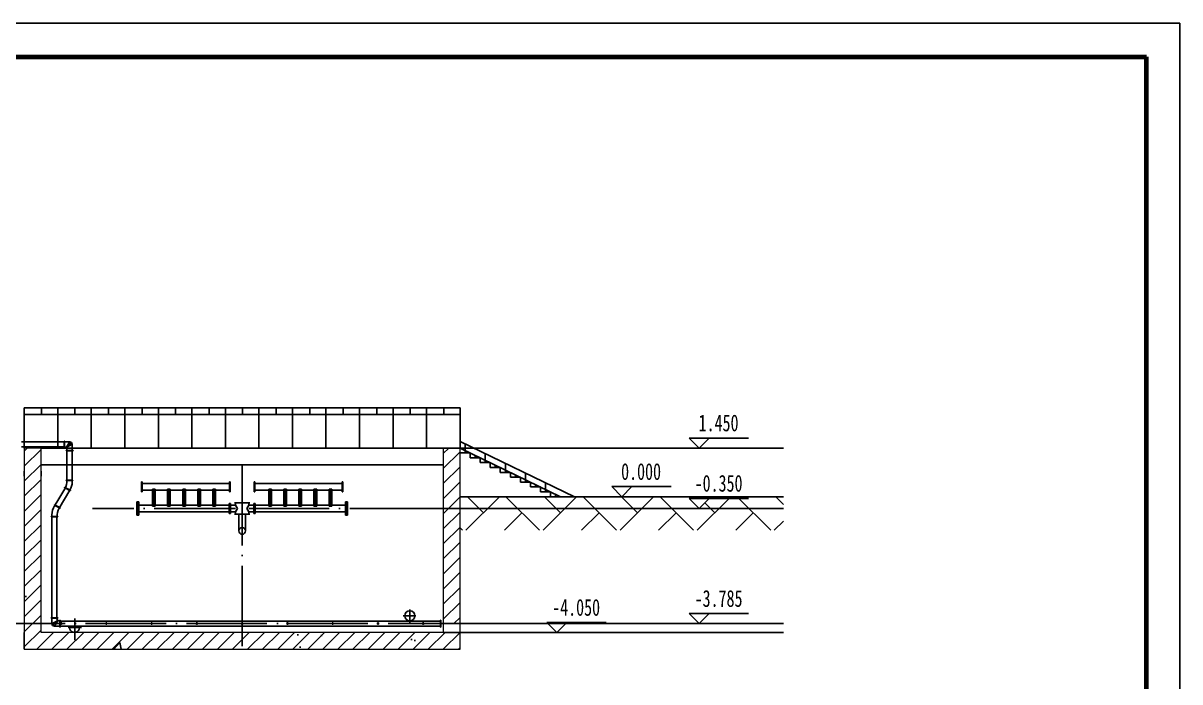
# Model space of a CAD drawing. Header units: millimetres. Extents: x -708 to 2021, y 59 to 1476.
# Drawn here: x 971.9 to 1317, y 656.5 to 852.9 of the extents above; entities that cross this region are included whole.
import ezdxf

# ---------------------------------------------------------------- set-up
doc = ezdxf.new("R2010")
doc.units = ezdxf.units.MM
doc.linetypes.add('ACAD_ISO04W100', pattern=[30, 24, -3, 0, -3])
doc.layers.add('图层1', color=1, linetype='Continuous', lineweight=25, plot=False)
doc.layers.add('图层2', color=5, linetype='Continuous', lineweight=25, plot=False)
doc.styles.get("Standard").update_dxf_attribs({"font": 'txt', "bigfont": 'gbcbig.shx'})

msp = doc.modelspace()

# ---------------------------------------------------------------- hatches: boundary and pattern name
h = msp.add_hatch()
h.set_pattern_fill('ANSI31', color=256, style=0)
h.paths.add_polyline_path([(571.27508, 726.22002), (566.27508, 726.22002), (566.27508, 673.87002), (571.27508, 673.87002)])
h.paths.add_polyline_path([(696.27508, 717.85431), (696.27508, 719.35431), (696.27508, 726.22002), (691.27508, 726.22002), (691.27508, 719.35431), (691.27508, 717.85431), (691.27508, 673.87002), (696.27508, 673.87002)])
h.paths.add_polyline_path([(683.82085, 671.22002), (641.68009, 671.22002), (643.45568, 666.22002), (686.39404, 666.22002)])
h.paths.add_polyline_path([(696.27508, 673.87002), (691.27508, 673.87002), (691.27508, 671.22002), (683.82085, 671.22002), (686.39404, 666.22002), (696.27508, 666.22002)])
h.paths.add_polyline_path([(641.68009, 671.22002), (631.27508, 671.22002), (631.27508, 666.22002), (643.45568, 666.22002)])
h.paths.add_polyline_path([(631.27508, 671.22002), (582.12404, 671.22002), (584.69723, 666.22002), (631.27508, 666.22002)])
h.paths.add_polyline_path([(582.12404, 671.22002), (571.27508, 671.22002), (571.27508, 673.87002), (566.27508, 673.87002), (566.27508, 666.22002), (584.69723, 666.22002)])
h.paths.add_polyline_path([(769.27516, 671.22002), (709.27516, 671.22002), (709.27516, 673.87002), (704.27516, 673.87002), (704.27516, 666.22002), (769.27516, 666.22002)])
h.paths.add_polyline_path([(709.27516, 717.85431), (709.27516, 719.35431), (709.27516, 726.22002), (704.27516, 726.22002), (704.27516, 719.35431), (704.27516, 717.85431), (704.27516, 673.87002), (709.27516, 673.87002)])
h.paths.add_polyline_path([(834.27516, 726.22002), (829.27516, 726.22002), (829.27516, 673.87002), (834.27516, 673.87002)])
h.paths.add_polyline_path([(769.27516, 671.22002), (769.27516, 666.22002), (834.27516, 666.22002), (834.27516, 673.87002), (829.27516, 673.87002), (829.27516, 671.22002)])
h.paths.add_polyline_path([(964.27516, 673.87002), (959.27516, 673.87002), (959.27516, 671.22002), (899.27516, 671.22002), (899.27516, 666.22002), (964.27516, 666.22002)])
h.paths.add_polyline_path([(899.27516, 671.22002), (839.27516, 671.22002), (839.27516, 673.87002), (834.27516, 673.87002), (834.27516, 666.22002), (899.27516, 666.22002)])
h.paths.add_polyline_path([(839.27516, 726.22002), (834.27516, 726.22002), (834.27516, 673.87002), (839.27516, 673.87002)])
h.paths.add_polyline_path([(964.27516, 717.85431), (964.27516, 719.35431), (964.27516, 726.22002), (959.27516, 726.22002), (959.27516, 719.35431), (959.27516, 717.85431), (959.27516, 673.87002), (964.27516, 673.87002)])
h.paths.add_polyline_path([(977.27524, 717.85431), (977.27524, 719.35431), (977.27524, 726.22002), (972.27524, 726.22002), (972.27524, 719.35431), (972.27524, 717.85431), (972.27524, 673.87002), (977.27524, 673.87002)])
h.paths.add_polyline_path([(1037.27524, 671.22002), (977.27524, 671.22002), (977.27524, 673.87002), (972.27524, 673.87002), (972.27524, 666.22002), (1037.27524, 666.22002)])
h.paths.add_polyline_path([(1102.27524, 671.22002), (1097.27524, 671.22002), (1037.27524, 671.22002), (1037.27524, 666.22002), (1102.27524, 666.22002)])
h.paths.add_polyline_path([(1102.27524, 708.22002), (1097.27524, 708.22002), (1097.27524, 673.87002), (1102.27524, 673.87002)])
h.paths.add_polyline_path([(1102.27524, 726.22002), (1097.27524, 726.22002), (1097.27524, 708.22002), (1102.27524, 708.22002)])
h.paths.add_polyline_path([(879.3503, 523.30714), (874.3503, 523.30714), (874.3503, 500.10714), (879.3503, 500.10714)])
h.paths.add_polyline_path([(879.3503, 497.10714), (874.3503, 497.10714), (874.3503, 475.30714), (879.3503, 475.30714)])
h.paths.add_polyline_path([(879.3503, 468.30714), (874.3503, 468.30714), (624.3503, 468.30714), (624.3503, 471.80714), (619.3503, 471.80714), (619.3503, 463.28757), (629.3503, 463.28757), (629.3503, 463.30714), (879.3503, 463.30714)])
h.paths.add_polyline_path([(624.3503, 509.80714), (619.3503, 509.80714), (619.3503, 474.80714), (624.3503, 474.80714)])
h.paths.add_polyline_path([(624.3503, 521.41107), (619.3503, 521.41107), (619.3503, 518.69142), (619.3503, 512.80714), (624.3503, 512.80714), (624.3503, 518.30714)])
h.paths.add_polyline_path([(624.3503, 523.30714), (619.3503, 523.30714), (619.3503, 521.41107), (624.3503, 521.41107)])
h = msp.add_hatch()
h.set_pattern_fill('AR-CONC', color=256, scale=0.25, style=0)
h.paths.add_polyline_path([(566.27508, 673.87002), (571.27508, 673.87002), (571.27508, 726.22002), (566.27508, 726.22002)])
h.paths.add_polyline_path([(566.27508, 666.22002), (677.85292, 666.22002), (680.42611, 671.22002), (571.27508, 671.22002), (571.27508, 673.87002), (566.27508, 673.87002)])
h.paths.add_polyline_path([(680.42611, 671.22002), (631.27508, 671.22002), (631.27508, 666.22002), (677.85292, 666.22002)], flags=16)
h.paths.add_polyline_path([(631.27508, 671.22002), (631.27508, 666.22002), (643.45568, 666.22002), (641.68009, 671.22002)], flags=0)
h.paths.add_polyline_path([(641.68009, 671.22002), (578.7293, 671.22002), (576.15611, 666.22002), (643.45568, 666.22002)], flags=16)
h.paths.add_polyline_path([(578.7293, 671.22002), (576.15611, 666.22002), (696.27508, 666.22002), (696.27508, 673.87002), (691.27508, 673.87002), (691.27508, 671.22002)])
h.paths.add_polyline_path([(691.27508, 673.87002), (696.27508, 673.87002), (696.27508, 717.85431), (696.27508, 719.35431), (696.27508, 726.22002), (691.27508, 726.22002), (691.27508, 719.35431), (691.27508, 717.85431)])
h.paths.add_polyline_path([(704.27516, 673.87002), (709.27516, 673.87002), (709.27516, 717.85431), (709.27516, 719.35431), (709.27516, 726.22002), (704.27516, 726.22002), (704.27516, 719.35431), (704.27516, 717.85431)])
h.paths.add_polyline_path([(709.27516, 671.22002), (709.27516, 673.87002), (704.27516, 673.87002), (704.27516, 666.22002), (769.27516, 666.22002), (769.27516, 671.22002)])
h.paths.add_polyline_path([(769.27516, 671.22002), (769.27516, 666.22002), (834.27516, 666.22002), (834.27516, 673.87002), (829.27516, 673.87002), (829.27516, 671.22002)])
h.paths.add_polyline_path([(829.27516, 673.87002), (834.27516, 673.87002), (834.27516, 726.22002), (829.27516, 726.22002)])
h.paths.add_polyline_path([(834.27516, 673.87002), (839.27516, 673.87002), (839.27516, 726.22002), (834.27516, 726.22002)])
h.paths.add_polyline_path([(839.27516, 671.22002), (839.27516, 673.87002), (834.27516, 673.87002), (834.27516, 666.22002), (899.27516, 666.22002), (899.27516, 671.22002)])
h.paths.add_polyline_path([(964.27516, 666.22002), (964.27516, 673.87002), (959.27516, 673.87002), (959.27516, 671.22002), (899.27516, 671.22002), (899.27516, 666.22002)])
h.paths.add_polyline_path([(959.27516, 673.87002), (964.27516, 673.87002), (964.27516, 717.85431), (964.27516, 719.35431), (964.27516, 726.22002), (959.27516, 726.22002), (959.27516, 719.35431), (959.27516, 717.85431)])
h.paths.add_polyline_path([(972.27524, 673.87002), (977.27524, 673.87002), (977.27524, 717.85431), (977.27524, 719.35431), (977.27524, 726.22002), (972.27524, 726.22002), (972.27524, 719.35431), (972.27524, 717.85431)])
h.paths.add_polyline_path([(1037.27524, 666.22002), (1037.27524, 671.22002), (977.27524, 671.22002), (977.27524, 673.87002), (972.27524, 673.87002), (972.27524, 666.22002)])
h.paths.add_polyline_path([(1102.27524, 666.22002), (1102.27524, 671.22002), (1097.27524, 671.22002), (1037.27524, 671.22002), (1037.27524, 666.22002)])
h.paths.add_polyline_path([(1102.27524, 708.22002), (1097.27524, 708.22002), (1097.27524, 673.87002), (1102.27524, 673.87002)])
h.paths.add_polyline_path([(1097.27524, 708.22002), (1102.27524, 708.22002), (1102.27524, 726.22002), (1097.27524, 726.22002)])
h.paths.add_polyline_path([(624.3503, 509.80714), (619.3503, 509.80714), (619.3503, 474.80714), (624.3503, 474.80714)])
h.paths.add_polyline_path([(619.3503, 512.80714), (624.3503, 512.80714), (624.3503, 518.30714), (624.3503, 521.41107), (619.3503, 521.41107), (619.3503, 518.69142)])
h.paths.add_polyline_path([(624.3503, 521.41107), (624.3503, 523.30714), (619.3503, 523.30714), (619.3503, 521.41107)])
h.paths.add_polyline_path([(624.3503, 468.30714), (624.3503, 471.80714), (619.3503, 471.80714), (619.3503, 463.28757), (879.3503, 463.28757), (879.3503, 468.30714), (874.3503, 468.30714)])
h.paths.add_polyline_path([(879.3503, 497.10714), (874.3503, 497.10714), (874.3503, 475.30714), (879.3503, 475.30714)])
h.paths.add_polyline_path([(879.3503, 523.30714), (874.3503, 523.30714), (874.3503, 500.10714), (879.3503, 500.10714)])
h = msp.add_hatch()
h.set_pattern_fill('AR-HBONE', color=256, scale=0.08, style=0)
h.paths.add_polyline_path([(566.27508, 711.72002), (521.34427, 711.72002), (521.34427, 701.72002), (566.27508, 701.72002)])
h.paths.add_polyline_path([(1198.71874, 708.22002), (1102.27524, 708.22002), (1102.27524, 701.72002), (1198.71874, 701.72002)])
h.paths.add_polyline_path([(1170.63625, 711.22002), (1176.57402, 711.22002), (1173.60514, 708.22002), (1198.71874, 708.22002), (1198.71874, 711.72002), (1102.27524, 711.72002), (1102.27524, 708.22002), (1173.60514, 708.22002)])

# ---------------------------------------------------------------- linework, layer by layer
at = {"lineweight": 25}
for p, q in [((1316.97465, 852.92281), (475.97465, 852.92281)), ((1316.97465, 258.92281), (1316.97465, 852.92281)), ((1170.63625, 729.22002), (1180.32031, 729.22002)), ((1173.60514, 726.22002), (1170.63625, 729.22002)), ((1173.60514, 726.22002), (1176.57402, 729.22002)), ((1180.32031, 729.22002), (1185.32031, 729.22002)), ((1185.32031, 729.22002), (1188.32031, 729.22002)), ((1147.5281, 714.72002), (1157.21217, 714.72002)), ((1150.49699, 711.72002), (1147.5281, 714.72002)), ((1150.49699, 711.72002), (1153.46588, 714.72002)), ((1157.21217, 714.72002), (1162.21217, 714.72002)), ((1162.21217, 714.72002), (1165.21217, 714.72002)), ((1170.63625, 711.22002), (1180.32031, 711.22002)), ((1173.60514, 708.22002), (1170.63625, 711.22002)), ((1173.60514, 708.22002), (1176.57402, 711.22002)), ((1180.32031, 711.22002), (1185.32031, 711.22002)), ((1185.32031, 711.22002), (1188.32031, 711.22002)), ((1170.63625, 676.87002), (1180.32031, 676.87002)), ((1173.60514, 673.87002), (1170.63625, 676.87002)), ((1173.60514, 673.87002), (1176.57402, 676.87002)), ((1180.32031, 676.87002), (1185.32031, 676.87002)), ((1185.32031, 676.87002), (1188.32031, 676.87002)), ((1128.15214, 674.22002), (1137.83621, 674.22002)), ((1131.12103, 671.22002), (1128.15214, 674.22002)), ((1131.12103, 671.22002), (1134.08992, 674.22002)), ((1137.83621, 674.22002), (1142.83621, 674.22002)), ((1142.83621, 674.22002), (1145.83621, 674.22002))]:
    msp.add_line(p, q, dxfattribs=at)
at = {"lineweight": 100}
for p in [(500.97465, 842.92281), (1306.97465, 268.92281)]:
    msp.add_line(p, (1306.97465, 842.92281), dxfattribs=at)
at = {"lineweight": -2}
for p, q in [((972.27524, 738.22002), (972.27524, 726.22002)), ((977.41094, 738.22002), (977.41094, 736.22002)), ((982.27524, 726.22002), (982.27524, 738.22002)), ((987.41094, 738.22002), (987.41094, 736.22002)), ((987.41094, 738.22002), (987.41094, 736.22002)), ((992.27524, 726.22002), (992.27524, 738.22002)), ((997.41094, 738.22002), (997.41094, 736.22002)), ((1002.27524, 726.22002), (1002.27524, 738.22002)), ((1007.41094, 738.22002), (1007.41094, 736.22002)), ((1012.27524, 726.22002), (1012.27524, 738.22002)), ((1017.41094, 738.22002), (1017.41094, 736.22002)), ((1022.27524, 726.22002), (1022.27524, 738.22002)), ((1027.41094, 738.22002), (1027.41094, 736.22002)), ((1032.27524, 726.22002), (1032.27524, 738.22002)), ((1037.41094, 738.22002), (1037.41094, 736.22002)), ((1042.27524, 726.22002), (1042.27524, 738.22002)), ((1047.41094, 738.22002), (1047.41094, 736.22002)), ((1052.27524, 726.22002), (1052.27524, 738.22002)), ((1057.41094, 738.22002), (1057.41094, 736.22002)), ((1062.27524, 726.22002), (1062.27524, 738.22002)), ((1067.41094, 738.22002), (1067.41094, 736.22002)), ((1072.27524, 726.22002), (1072.27524, 738.22002)), ((1077.41094, 738.22002), (1077.41094, 736.22002)), ((1082.27524, 726.22002), (1082.27524, 738.22002)), ((1087.41094, 738.22002), (1087.41094, 736.22002)), ((1092.27524, 726.22002), (1092.27524, 738.22002)), ((1097.41094, 738.22002), (1097.41094, 736.22002)), ((1102.27524, 726.22002), (1102.27524, 738.22002))]:
    msp.add_line(p, q, dxfattribs=at)
for p, q in [((972.27524, 738.22002), (1102.27524, 738.22002)), ((972.27524, 736.22002), (1102.27524, 736.22002)), ((984.80256, 726.35622), (985.84393, 728.09139)), ((1102.27524, 728.22002), (1136.41317, 711.72002)), ((1097.27524, 726.22002), (977.27524, 726.22002)), ((984.79999, 726.35428), (986.35281, 727.85428)), ((984.80256, 726.35622), (986.57236, 727.33759)), ((1097.27524, 726.22002), (1198.71874, 726.22002)), ((1102.27524, 726.22002), (1112.27524, 726.22002)), ((1132.27524, 711.72002), (1102.27524, 726.22002)), ((1105.27524, 724.77002), (1102.27524, 724.77002)), ((1103.77524, 724.77002), (1103.77524, 727.49502)), ((1105.27524, 723.32002), (1105.27524, 724.77002)), ((1109.77524, 721.87002), (1109.77524, 724.59502)), ((1097.27524, 721.22002), (977.27524, 721.22002)), ((1108.27524, 723.32002), (1105.27524, 723.32002)), ((1106.77524, 723.32002), (1106.77524, 724.04502)), ((1108.27524, 721.87002), (1108.27524, 723.32002)), ((1111.27524, 721.87002), (1108.27524, 721.87002)), ((1111.27524, 720.42002), (1111.27524, 721.87002)), ((1112.77524, 720.42002), (1112.77524, 721.14502)), ((1115.77524, 718.97002), (1115.77524, 721.69502)), ((972.27524, 719.35431), (972.27524, 717.85431)), ((977.27524, 719.35431), (977.27524, 717.85431)), ((1114.27524, 720.42002), (1111.27524, 720.42002)), ((1114.27524, 718.97002), (1114.27524, 720.42002)), ((1117.27524, 718.97002), (1114.27524, 718.97002)), ((1117.27524, 717.52002), (1117.27524, 718.97002)), ((1118.77524, 717.52002), (1118.77524, 718.24502)), ((1121.77524, 716.07002), (1121.77524, 718.79502)), ((1007.27524, 715.67002), (1007.27524, 716.17002)), ((1007.27524, 716.17002), (1007.47524, 716.17002)), ((1007.27524, 713.17002), (1007.27524, 715.67002)), ((1007.47524, 716.17002), (1007.47524, 715.67002)), ((1007.47524, 713.67002), (1007.47524, 715.67002)), ((1007.47524, 715.67002), (1033.49624, 715.67002)), ((1033.49624, 713.17002), (1033.49624, 716.17002)), ((1033.69624, 716.17002), (1033.49624, 716.17002)), ((1033.69624, 715.87002), (1033.69624, 716.17002)), ((1033.69624, 715.67002), (1033.69624, 715.87002)), ((1033.69624, 713.67002), (1033.69624, 715.67002)), ((1040.85425, 715.87002), (1040.85425, 716.17002)), ((1040.85425, 716.17002), (1041.05425, 716.17002)), ((1040.85425, 715.67002), (1040.85425, 715.87002)), ((1040.85425, 713.67002), (1040.85425, 715.67002)), ((1041.05425, 713.17002), (1041.05425, 716.17002)), ((1067.07524, 715.67002), (1041.05425, 715.67002)), ((1067.27524, 716.17002), (1067.07524, 716.17002)), ((1067.07524, 716.17002), (1067.07524, 715.67002)), ((1067.07524, 713.67002), (1067.07524, 715.67002)), ((1067.27524, 715.67002), (1067.27524, 716.17002)), ((1067.27524, 713.17002), (1067.27524, 715.67002)), ((1120.27524, 717.52002), (1117.27524, 717.52002)), ((1120.27524, 716.07002), (1120.27524, 717.52002)), ((1123.27524, 716.07002), (1120.27524, 716.07002)), ((1123.27524, 714.62002), (1123.27524, 716.07002)), ((1126.27524, 714.62002), (1123.27524, 714.62002)), ((1124.77524, 714.62002), (1124.77524, 715.34502)), ((1126.27524, 713.17002), (1126.27524, 714.62002)), ((1127.77524, 713.17002), (1127.77524, 715.89502)), ((1007.47524, 713.17002), (1007.27524, 713.17002)), ((1028.9094, 713.67002), (1007.47524, 713.67002)), ((1007.47524, 713.67002), (1007.47524, 713.17002)), ((1010.56207, 708.92002), (1010.56207, 713.97002)), ((1010.56207, 713.97002), (1010.96207, 713.97002)), ((1010.96207, 709.22002), (1010.96207, 713.97002)), ((1010.96207, 709.22002), (1010.96207, 713.97002)), ((1011.36207, 713.97002), (1010.96207, 713.97002)), ((1010.96207, 709.22002), (1010.96207, 713.91077)), ((1011.36207, 708.92002), (1011.36207, 713.97002)), ((1015.04891, 708.92002), (1015.04891, 713.97002)), ((1015.04891, 713.97002), (1015.44891, 713.97002)), ((1015.44891, 709.22002), (1015.44891, 713.97002)), ((1015.44891, 709.22002), (1015.44891, 713.97002)), ((1015.44891, 709.22002), (1015.44891, 713.97002)), ((1015.84891, 713.97002), (1015.44891, 713.97002)), ((1015.84891, 708.92002), (1015.84891, 713.97002)), ((1019.53574, 708.92002), (1019.53574, 713.97002)), ((1019.53574, 713.97002), (1019.93574, 713.97002)), ((1019.93574, 709.22002), (1019.93574, 713.97002)), ((1019.93574, 709.22002), (1019.93574, 713.97002)), ((1019.93574, 709.22002), (1019.93574, 713.97002)), ((1020.33574, 713.97002), (1019.93574, 713.97002)), ((1020.33574, 708.92002), (1020.33574, 713.97002)), ((1024.02257, 708.92002), (1024.02257, 713.97002)), ((1024.02257, 713.97002), (1024.42257, 713.97002)), ((1024.42257, 709.22002), (1024.42257, 713.97002)), ((1024.42257, 709.22002), (1024.42257, 713.97002)), ((1024.42257, 709.22002), (1024.42257, 713.97002)), ((1024.82257, 713.97002), (1024.42257, 713.97002)), ((1024.82257, 708.92002), (1024.82257, 713.97002)), ((1028.5094, 708.92002), (1028.5094, 713.97002)), ((1028.5094, 713.97002), (1028.9094, 713.97002)), ((1028.9094, 709.22002), (1028.9094, 713.97002)), ((1028.9094, 709.22002), (1028.9094, 713.97002)), ((1029.3094, 713.97002), (1028.9094, 713.97002)), ((1028.9094, 713.67002), (1031.67605, 713.67002)), ((1029.3094, 708.92002), (1029.3094, 713.97002)), ((1031.67605, 713.67002), (1033.49624, 713.67002)), ((1033.49624, 713.17002), (1033.69624, 713.17002)), ((1033.69624, 713.17002), (1033.69624, 713.67002)), ((1040.85425, 713.17002), (1040.85425, 713.67002)), ((1041.05425, 713.17002), (1040.85425, 713.17002)), ((1042.87444, 713.67002), (1041.05425, 713.67002)), ((1045.64108, 713.67002), (1042.87444, 713.67002)), ((1045.24108, 708.92002), (1045.24108, 713.97002)), ((1045.24108, 713.97002), (1045.64108, 713.97002)), ((1045.64108, 709.22002), (1045.64108, 713.97002)), ((1046.04108, 713.97002), (1045.64108, 713.97002)), ((1045.64108, 709.22002), (1045.64108, 713.97002)), ((1045.64108, 713.67002), (1067.07524, 713.67002)), ((1046.04108, 708.92002), (1046.04108, 713.97002)), ((1049.72791, 708.92002), (1049.72791, 713.97002)), ((1049.72791, 713.97002), (1050.12791, 713.97002)), ((1050.12791, 709.22002), (1050.12791, 713.97002)), ((1050.12791, 709.22002), (1050.12791, 713.97002)), ((1050.52791, 713.97002), (1050.12791, 713.97002)), ((1050.12791, 709.22002), (1050.12791, 713.97002)), ((1050.52791, 708.92002), (1050.52791, 713.97002)), ((1054.21475, 708.92002), (1054.21475, 713.97002)), ((1054.21475, 713.97002), (1054.61475, 713.97002)), ((1054.61475, 709.22002), (1054.61475, 713.97002)), ((1054.61475, 709.22002), (1054.61475, 713.97002)), ((1055.01475, 713.97002), (1054.61475, 713.97002)), ((1054.61475, 709.22002), (1054.61475, 713.97002)), ((1055.01475, 708.92002), (1055.01475, 713.97002)), ((1058.70158, 708.92002), (1058.70158, 713.97002)), ((1058.70158, 713.97002), (1059.10158, 713.97002)), ((1059.10158, 709.22002), (1059.10158, 713.97002)), ((1059.10158, 709.22002), (1059.10158, 713.97002)), ((1059.50158, 713.97002), (1059.10158, 713.97002)), ((1059.10158, 709.22002), (1059.10158, 713.97002)), ((1059.50158, 708.92002), (1059.50158, 713.97002)), ((1063.18841, 708.92002), (1063.18841, 713.97002)), ((1063.18841, 713.97002), (1063.58841, 713.97002)), ((1063.58841, 709.22002), (1063.58841, 713.97002)), ((1063.98841, 713.97002), (1063.58841, 713.97002)), ((1063.58841, 709.22002), (1063.58841, 713.97002)), ((1063.58841, 709.22002), (1063.58841, 713.91077)), ((1063.98841, 708.92002), (1063.98841, 713.97002)), ((1067.07524, 713.67002), (1067.07524, 713.17002)), ((1067.07524, 713.17002), (1067.27524, 713.17002)), ((1198.71874, 711.72002), (1102.27524, 711.72002)), ((1129.27524, 713.17002), (1126.27524, 713.17002)), ((1129.27524, 711.72002), (1129.27524, 713.17002)), ((1130.77524, 711.72002), (1130.77524, 712.44502)), ((1006.17524, 710.22002), (1005.87524, 710.22002)), ((1005.87524, 710.18305), (1005.87524, 710.22002)), ((1005.87524, 706.45823), (1005.87524, 710.18305)), ((1006.07524, 709.22002), (1006.07524, 709.72002)), ((1006.07524, 709.72002), (1006.27524, 709.72002)), ((1006.07524, 706.72002), (1006.07524, 709.22002)), ((1006.47524, 710.22002), (1006.17524, 710.22002)), ((1006.27524, 709.72002), (1006.27524, 709.22002)), ((1006.27524, 707.22002), (1006.27524, 709.22002)), ((1006.27524, 709.22002), (1007.27524, 709.22002)), ((1006.47524, 710.18305), (1006.47524, 710.22002)), ((1006.47524, 706.45823), (1006.47524, 710.18305)), ((1033.39624, 709.22002), (1006.47524, 709.22002)), ((1014.07008, 709.22002), (1007.27524, 709.22002)), ((1010.56207, 708.92002), (1010.96207, 708.92002)), ((1010.96207, 709.22002), (1010.96207, 708.92002)), ((1010.96207, 709.22002), (1010.96207, 708.92002)), ((1011.36207, 708.92002), (1010.96207, 708.92002)), ((1035.02524, 709.22002), (1014.07008, 709.22002)), ((1015.04891, 708.92002), (1015.44891, 708.92002)), ((1015.44891, 709.22002), (1015.44891, 708.92002)), ((1015.44891, 709.22002), (1015.44891, 708.92002)), ((1015.84891, 708.92002), (1015.44891, 708.92002)), ((1019.53574, 708.92002), (1019.93574, 708.92002)), ((1019.93574, 709.22002), (1019.93574, 708.92002)), ((1019.93574, 709.22002), (1019.93574, 708.92002)), ((1020.33574, 708.92002), (1019.93574, 708.92002)), ((1024.02257, 708.92002), (1024.42257, 708.92002)), ((1024.42257, 709.22002), (1024.42257, 708.92002)), ((1024.42257, 709.22002), (1024.42257, 708.92002)), ((1024.82257, 708.92002), (1024.42257, 708.92002)), ((1028.5094, 708.92002), (1028.9094, 708.92002)), ((1028.9094, 709.22002), (1028.9094, 708.92002)), ((1028.9094, 709.22002), (1028.9094, 708.92002)), ((1029.3094, 708.92002), (1028.9094, 708.92002)), ((1033.39624, 706.72002), (1033.39624, 709.72002)), ((1033.59624, 709.72002), (1033.39624, 709.72002)), ((1033.59624, 708.22002), (1033.39624, 708.22002)), ((1033.59624, 709.42002), (1033.59624, 709.72002)), ((1033.59624, 709.72002), (1033.79624, 709.72002)), ((1033.59624, 709.22002), (1033.59624, 709.42002)), ((1033.59624, 707.22002), (1033.59624, 709.22002)), ((1033.79624, 706.72002), (1033.79624, 709.72002)), ((1035.27524, 709.92002), (1035.02524, 709.92002)), ((1035.02524, 709.22002), (1035.27524, 709.22002)), ((1035.02524, 708.22002), (1035.27524, 708.22002)), ((1035.27524, 709.22002), (1035.27524, 709.92002)), ((1035.27524, 709.92002), (1037.27524, 709.92002)), ((1035.27524, 709.22002), (1035.85289, 708.22002)), ((1035.85289, 708.22002), (1035.27524, 707.22002)), ((1039.27524, 709.92002), (1037.27524, 709.92002)), ((1039.27524, 709.22002), (1038.68642, 708.22002)), ((1038.68642, 708.22002), (1039.27524, 707.22002)), ((1039.27524, 709.22002), (1039.27524, 709.92002)), ((1039.27524, 709.92002), (1039.52524, 709.92002)), ((1039.27524, 709.22002), (1060.4804, 709.22002)), ((1039.27524, 708.22002), (1041.26178, 708.22002)), ((1040.75425, 706.72002), (1040.75425, 709.72002)), ((1040.95425, 709.72002), (1040.75425, 709.72002)), ((1040.95425, 709.42002), (1040.95425, 709.72002)), ((1040.95425, 709.72002), (1041.15425, 709.72002)), ((1040.95425, 709.22002), (1040.95425, 709.42002)), ((1040.95425, 707.22002), (1040.95425, 709.22002)), ((1040.95425, 708.22002), (1041.15425, 708.22002)), ((1041.15425, 706.72002), (1041.15425, 709.72002)), ((1041.15425, 709.22002), (1068.07524, 709.22002)), ((1045.24108, 708.92002), (1045.64108, 708.92002)), ((1045.64108, 709.22002), (1045.64108, 708.92002)), ((1045.64108, 709.22002), (1045.64108, 708.92002)), ((1046.04108, 708.92002), (1045.64108, 708.92002)), ((1049.72791, 708.92002), (1050.12791, 708.92002)), ((1050.12791, 709.22002), (1050.12791, 708.92002)), ((1050.12791, 709.22002), (1050.12791, 708.92002)), ((1050.52791, 708.92002), (1050.12791, 708.92002)), ((1054.21475, 708.92002), (1054.61475, 708.92002)), ((1054.61475, 709.22002), (1054.61475, 708.92002)), ((1054.61475, 709.22002), (1054.61475, 708.92002)), ((1055.01475, 708.92002), (1054.61475, 708.92002)), ((1058.70158, 708.92002), (1059.10158, 708.92002)), ((1059.10158, 709.22002), (1059.10158, 708.92002)), ((1059.10158, 709.22002), (1059.10158, 708.92002)), ((1059.50158, 708.92002), (1059.10158, 708.92002)), ((1060.4804, 709.22002), (1067.27524, 709.22002)), ((1063.18841, 708.92002), (1063.58841, 708.92002)), ((1063.58841, 709.22002), (1063.58841, 708.92002)), ((1063.58841, 709.22002), (1063.58841, 708.92002)), ((1063.98841, 708.92002), (1063.58841, 708.92002)), ((1068.27524, 709.22002), (1067.27524, 709.22002)), ((1068.07524, 710.18305), (1068.07524, 710.22002)), ((1068.07524, 710.22002), (1068.37524, 710.22002)), ((1068.07524, 706.45823), (1068.07524, 710.18305)), ((1068.47524, 709.72002), (1068.27524, 709.72002)), ((1068.27524, 709.72002), (1068.27524, 709.22002)), ((1068.27524, 707.22002), (1068.27524, 709.22002)), ((1068.37524, 710.22002), (1068.67524, 710.22002)), ((1068.47524, 709.22002), (1068.47524, 709.72002)), ((1068.47524, 706.72002), (1068.47524, 709.22002)), ((1068.67524, 710.18305), (1068.67524, 710.22002)), ((1068.67524, 706.45823), (1068.67524, 710.18305)), ((1081.88544, 708.22002), (1198.71874, 708.22002)), ((1112.27524, 708.22002), (1102.27524, 708.22002)), ((1005.87524, 706.22002), (1005.87524, 706.45823)), ((1006.17524, 706.22002), (1005.87524, 706.22002)), ((1006.47524, 706.22002), (1006.02524, 706.22002)), ((1006.27524, 706.72002), (1006.07524, 706.72002)), ((1007.27524, 707.22002), (1006.27524, 707.22002)), ((1006.27524, 707.22002), (1006.27524, 706.72002)), ((1006.47524, 706.22002), (1006.47524, 706.45823)), ((1012.99823, 707.22002), (1007.27524, 707.22002)), ((1035.02524, 707.22002), (1012.99823, 707.22002)), ((1033.39624, 706.72002), (1033.59624, 706.72002)), ((1033.59624, 706.72002), (1033.59624, 707.22002)), ((1033.79624, 706.72002), (1033.59624, 706.72002)), ((1035.02524, 707.22002), (1035.27524, 707.22002)), ((1035.27524, 706.52002), (1035.02524, 706.52002)), ((1035.27524, 707.22002), (1035.27524, 706.52002)), ((1035.27524, 706.52002), (1037.27524, 706.52002)), ((1036.27524, 701.52002), (1036.27524, 706.52002)), ((1039.27524, 706.52002), (1037.27524, 706.52002)), ((1038.27524, 701.52002), (1038.27524, 706.52002)), ((1039.27524, 707.22002), (1039.27524, 706.52002)), ((1039.52524, 707.22002), (1039.27524, 707.22002)), ((1039.27524, 706.52002), (1039.52524, 706.52002)), ((1039.52524, 707.22002), (1061.55225, 707.22002)), ((1039.52524, 707.22002), (1039.52524, 707.22002)), ((1040.75425, 706.72002), (1040.95425, 706.72002)), ((1040.95425, 706.72002), (1040.95425, 707.22002)), ((1041.15425, 706.72002), (1040.95425, 706.72002)), ((1061.55225, 707.22002), (1067.27524, 707.22002)), ((1067.27524, 707.22002), (1068.27524, 707.22002)), ((1068.07524, 706.22002), (1068.07524, 706.45823)), ((1068.07524, 706.22002), (1068.52524, 706.22002)), ((1068.27524, 707.22002), (1068.27524, 706.72002)), ((1068.27524, 706.72002), (1068.47524, 706.72002)), ((1068.37524, 706.22002), (1068.67524, 706.22002)), ((1068.67524, 706.22002), (1068.67524, 706.45823)), ((982.24491, 674.83969), (980.52559, 673.84704)), ((982.24491, 674.83969), (980.74491, 673.33969)), ((982.24491, 674.83969), (981.25226, 673.12037)), ((1104.8669, 673.87002), (1198.71874, 673.87002)), ((1097.27524, 671.22002), (1198.71874, 671.22002))]:
    msp.add_line(p, q)
at = {"lineweight": 0}
for p, q in [((972.27524, 726.22002), (972.27524, 719.35431)), ((977.27524, 726.22002), (972.27524, 726.22002)), ((977.27524, 719.35431), (977.27524, 726.22002)), ((1097.27524, 726.22002), (1097.27524, 671.22002)), ((1097.27524, 726.22002), (1102.27524, 726.22002)), ((1102.27524, 666.22002), (1102.27524, 726.22002)), ((972.27524, 717.85431), (972.27524, 666.22002)), ((977.27524, 671.22002), (977.27524, 717.85431)), ((972.27524, 666.22002), (972.27524, 671.22002)), ((1097.27524, 671.22002), (977.27524, 671.22002)), ((972.27524, 666.22002), (1102.27524, 666.22002))]:
    msp.add_line(p, q, dxfattribs=at)
at = {"linetype": 'ACAD_ISO04W100'}
for p, q in [((1035.02524, 708.22002), (992.66504, 708.22002)), ((1039.27524, 708.22002), (1081.88544, 708.22002)), ((1039.27524, 708.22002), (1064.63423, 708.22002)), ((1087.27524, 678.10311), (1087.27524, 674.2304)), ((1104.8669, 673.87002), (549.16997, 673.87002)), ((987.35225, 675.39426), (987.35225, 668.95359)), ((1085.34109, 676.22002), (1089.0594, 676.22002)), ((985.36447, 672.72002), (989.34003, 672.72002))]:
    msp.add_line(p, q, dxfattribs=at)
for centre, radius in [((1037.27524, 701.52002), 1), ((1087.27524, 676.22002), 1.5)]:
    msp.add_circle(centre, radius)
msp.add_arc((987.27524, 672.72002), 1.5, 164.53399, 15.46601)
for p in [(1010.96207, 709.22002), (1015.44891, 709.22002), (1019.93574, 709.22002), (1024.42257, 709.22002), (1028.9094, 709.22002), (1045.64108, 709.22002), (1050.12791, 709.22002), (1054.61475, 709.22002), (1059.10158, 709.22002), (1063.58841, 709.22002)]:
    msp.add_point(p)
at = {"layer": '图层1'}
for p, q in [((984.21558, 728.19395), (984.19558, 728.19395)), ((984.19558, 728.19395), (984.19558, 728.17395)), ((984.19558, 728.17395), (984.21558, 728.17395)), ((984.21558, 728.32395), (984.21558, 726.32254)), ((984.31558, 728.32395), (984.21558, 728.32395)), ((984.31558, 728.32395), (984.31558, 726.32254)), ((984.31558, 728.07395), (984.31558, 728.32395)), ((984.33058, 728.19395), (984.31558, 728.19395)), ((984.31558, 728.17395), (984.33058, 728.17395)), ((984.34058, 728.21395), (984.33058, 728.21395)), ((984.33058, 728.21395), (984.33058, 728.19395)), ((984.33058, 728.17395), (984.33058, 728.19395)), ((984.33058, 728.15395), (984.33058, 728.17395)), ((984.34058, 728.15395), (984.33058, 728.15395)), ((984.34058, 728.19395), (984.34058, 728.21395)), ((984.36558, 728.19395), (984.34058, 728.19395)), ((984.34058, 728.19395), (984.34058, 728.17395)), ((984.34058, 728.17395), (984.36558, 728.17395)), ((984.34058, 728.17395), (984.34058, 728.15395)), ((984.36558, 728.17395), (984.36558, 728.19395)), ((984.19558, 726.45254), (984.19558, 726.47254)), ((984.19558, 726.47254), (984.21558, 726.47254)), ((984.21558, 726.45254), (984.19558, 726.45254)), ((984.31558, 726.32254), (984.21558, 726.32254)), ((984.31558, 726.57254), (984.31558, 726.32254)), ((984.31558, 726.47254), (984.33058, 726.47254)), ((984.33058, 726.45254), (984.31558, 726.45254)), ((984.34058, 726.49254), (984.33058, 726.49254)), ((984.33058, 726.49254), (984.33058, 726.47254)), ((984.33058, 726.47254), (984.33058, 726.45254)), ((984.33058, 726.43254), (984.33058, 726.45254)), ((984.34058, 726.43254), (984.33058, 726.43254)), ((984.34058, 726.47254), (984.34058, 726.49254)), ((984.34058, 726.47254), (984.36558, 726.47254)), ((984.34058, 726.45254), (984.34058, 726.47254)), ((984.36558, 726.45254), (984.34058, 726.45254)), ((984.34058, 726.45254), (984.34058, 726.43254)), ((984.36558, 726.47254), (984.36558, 726.45254)), ((984.97249, 725.51895), (984.82249, 725.51895)), ((984.82249, 725.51895), (984.82249, 725.41895)), ((984.82249, 725.41895), (984.97249, 725.41895)), ((984.95249, 725.54395), (984.93249, 725.54395)), ((984.93249, 725.54395), (984.93249, 725.53395)), ((984.93249, 725.53395), (984.95249, 725.53395)), ((984.97249, 725.56895), (984.95249, 725.56895)), ((984.95249, 725.56895), (984.95249, 725.54395)), ((984.95249, 725.54395), (984.97249, 725.54395)), ((984.95249, 725.53395), (984.95249, 725.51895)), ((984.97249, 725.53395), (984.95249, 725.53395)), ((984.95249, 725.41895), (984.95249, 725.39895)), ((984.95249, 725.39895), (984.97249, 725.39895)), ((984.97249, 725.54395), (984.97249, 725.56895)), ((984.97249, 725.54395), (984.99249, 725.54395)), ((984.97249, 725.51895), (984.97249, 725.53395)), ((984.99249, 725.53395), (984.97249, 725.53395)), ((984.97249, 725.51895), (985.07249, 725.51895)), ((984.97249, 725.51895), (985.07249, 725.51895)), ((986.67249, 725.41895), (984.97249, 725.41895)), ((985.07249, 725.41895), (984.97249, 725.41895)), ((984.97249, 725.39895), (984.97249, 725.41895)), ((984.99249, 725.54395), (984.99249, 725.53395)), ((986.57249, 725.51895), (985.07249, 725.51895)), ((986.67249, 725.51895), (986.57249, 725.51895)), ((986.57249, 725.41895), (986.67249, 725.41895)), ((986.67249, 725.54395), (986.65249, 725.54395)), ((986.65249, 725.54395), (986.65249, 725.53395)), ((986.65249, 725.53395), (986.67249, 725.53395)), ((986.67249, 725.54395), (986.67249, 725.56895)), ((986.67249, 725.56895), (986.69249, 725.56895)), ((986.69249, 725.54395), (986.67249, 725.54395)), ((986.67249, 725.51895), (986.67249, 725.53395)), ((986.67249, 725.53395), (986.69249, 725.53395)), ((986.67249, 725.51895), (986.82249, 725.51895)), ((986.82249, 725.41895), (986.67249, 725.41895)), ((986.67249, 725.39895), (986.67249, 725.41895)), ((986.69249, 725.39895), (986.67249, 725.39895)), ((986.69249, 725.56895), (986.69249, 725.54395)), ((986.69249, 725.54395), (986.71249, 725.54395)), ((986.69249, 725.53395), (986.69249, 725.51895)), ((986.71249, 725.53395), (986.69249, 725.53395)), ((986.69249, 725.41895), (986.69249, 725.39895)), ((986.71249, 725.54395), (986.71249, 725.53395)), ((986.82249, 725.51895), (986.82249, 725.41895)), ((984.31031, 714.52517), (984.26536, 714.43585)), ((984.26536, 714.43585), (984.39935, 714.36841)), ((984.4443, 714.45774), (984.31031, 714.52517)), ((984.38148, 714.37741), (984.37249, 714.35954)), ((984.37249, 714.35954), (984.39035, 714.35055)), ((984.39035, 714.35055), (984.39935, 714.36841)), ((985.91788, 713.60417), (984.39935, 714.36841)), ((984.48867, 714.32346), (984.39935, 714.36841)), ((984.41981, 714.49805), (984.41531, 714.48912)), ((984.41531, 714.48912), (984.43318, 714.48013)), ((984.43767, 714.48906), (984.41981, 714.49805)), ((984.43318, 714.48013), (984.42644, 714.46673)), ((984.45104, 714.47114), (984.43318, 714.48013)), ((984.44891, 714.51139), (984.43767, 714.48906)), ((984.43767, 714.48906), (984.45554, 714.48007)), ((984.4443, 714.45774), (984.45104, 714.47114)), ((984.4443, 714.45774), (984.53363, 714.41279)), ((984.46678, 714.5024), (984.44891, 714.51139)), ((984.46891, 714.46215), (984.45104, 714.47114)), ((984.45554, 714.48007), (984.46678, 714.5024)), ((984.45554, 714.48007), (984.4734, 714.47108)), ((984.4734, 714.47108), (984.46891, 714.46215)), ((985.87351, 713.73846), (984.53363, 714.41279)), ((984.78773, 716.59991), (984.78872, 716.69991)), ((986.78903, 716.58), (984.78773, 716.59991)), ((986.79003, 716.67999), (984.78872, 716.69991)), ((984.89747, 716.57382), (984.89757, 716.58382)), ((984.91747, 716.57362), (984.89747, 716.57382)), ((984.89757, 716.58382), (984.91757, 716.58362)), ((984.91722, 716.54862), (984.91747, 716.57362)), ((984.93722, 716.54842), (984.91722, 716.54862)), ((984.91747, 716.57362), (984.93747, 716.57342)), ((984.91757, 716.58362), (984.91772, 716.59862)), ((984.93757, 716.58342), (984.91757, 716.58362)), ((984.91872, 716.69862), (984.91891, 716.71862)), ((984.91891, 716.71862), (984.93891, 716.71842)), ((984.93747, 716.57342), (984.93722, 716.54842)), ((984.93747, 716.57342), (984.95747, 716.57322)), ((984.93772, 716.59842), (984.93757, 716.58342)), ((984.95757, 716.58322), (984.93757, 716.58342)), ((984.93891, 716.71842), (984.93871, 716.69842)), ((984.95747, 716.57322), (984.95757, 716.58322)), ((986.63904, 716.58149), (986.53905, 716.58249)), ((986.61889, 716.56669), (986.61879, 716.55669)), ((986.63879, 716.55649), (986.61879, 716.55669)), ((986.61889, 716.56669), (986.63889, 716.56649)), ((986.63879, 716.55649), (986.63854, 716.53149)), ((986.63854, 716.53149), (986.65854, 716.53129)), ((986.65879, 716.55629), (986.63879, 716.55649)), ((986.63904, 716.58149), (986.63889, 716.56649)), ((986.63889, 716.56649), (986.65889, 716.56629)), ((986.64024, 716.70149), (986.64004, 716.68149)), ((986.66024, 716.70129), (986.64024, 716.70149)), ((986.65854, 716.53129), (986.65879, 716.55629)), ((986.65879, 716.55629), (986.67879, 716.55609)), ((986.65889, 716.56629), (986.65904, 716.58129)), ((986.67889, 716.56609), (986.65889, 716.56629)), ((986.66004, 716.68129), (986.66024, 716.70129)), ((986.67879, 716.55609), (986.67889, 716.56609)), ((986.78903, 716.58), (986.79003, 716.67999)), ((985.82855, 713.64913), (985.91788, 713.60417)), ((985.96283, 713.6935), (985.87351, 713.73846)), ((985.90889, 713.58631), (985.91788, 713.60417)), ((985.92675, 713.57732), (985.90889, 713.58631)), ((986.05186, 713.53674), (985.91788, 713.60417)), ((985.93574, 713.59518), (985.92675, 713.57732)), ((985.95621, 713.72482), (985.95171, 713.71589)), ((985.95171, 713.71589), (985.96958, 713.7069)), ((985.97407, 713.71583), (985.95621, 713.72482)), ((985.96283, 713.6935), (985.96958, 713.7069)), ((985.96283, 713.6935), (986.09682, 713.62607)), ((985.96958, 713.7069), (985.98744, 713.69791)), ((985.97407, 713.71583), (985.98531, 713.73816)), ((985.99194, 713.70684), (985.97407, 713.71583)), ((985.98744, 713.69791), (985.9807, 713.68451)), ((985.98531, 713.73816), (986.00317, 713.72917)), ((986.00531, 713.68892), (985.98744, 713.69791)), ((986.00317, 713.72917), (985.99194, 713.70684)), ((985.99194, 713.70684), (986.0098, 713.69785)), ((986.0098, 713.69785), (986.00531, 713.68892)), ((986.09682, 713.62607), (986.05186, 713.53674)), ((981.2787, 709.32449), (981.23134, 709.23641)), ((981.23134, 709.23641), (982.99405, 708.28854)), ((981.2787, 709.32449), (983.04141, 708.37661)), ((981.34583, 709.17485), (981.33636, 709.15723)), ((981.33636, 709.15723), (981.35398, 709.14776)), ((981.35398, 709.14776), (981.36345, 709.16537)), ((981.38742, 709.29441), (981.38268, 709.2856)), ((981.38268, 709.2856), (981.4003, 709.27613)), ((981.40503, 709.28494), (981.38742, 709.29441)), ((981.4003, 709.27613), (981.39319, 709.26292)), ((981.41791, 709.26666), (981.4003, 709.27613)), ((981.41687, 709.30696), (981.40503, 709.28494)), ((981.40503, 709.28494), (981.42265, 709.27547)), ((981.41081, 709.25345), (981.41791, 709.26666)), ((981.41081, 709.25345), (981.49888, 709.20609)), ((981.43449, 709.29748), (981.41687, 709.30696)), ((981.43553, 709.25719), (981.41791, 709.26666)), ((981.42265, 709.27547), (981.43449, 709.29748)), ((981.42265, 709.27547), (981.44026, 709.26599)), ((981.44026, 709.26599), (981.43553, 709.25719)), ((982.85247, 708.34196), (982.86194, 708.35958)), ((982.87008, 708.33249), (982.85247, 708.34196)), ((982.87955, 708.3501), (982.87008, 708.33249)), ((982.90353, 708.47914), (982.89879, 708.47033)), ((982.89879, 708.47033), (982.9164, 708.46086)), ((982.92114, 708.46967), (982.90353, 708.47914)), ((982.9093, 708.44765), (982.9164, 708.46086)), ((982.9164, 708.46086), (982.93402, 708.45139)), ((982.92114, 708.46967), (982.93298, 708.49169)), ((982.93876, 708.4602), (982.92114, 708.46967)), ((982.93402, 708.45139), (982.92692, 708.43818)), ((982.93298, 708.49169), (982.9506, 708.48221)), ((982.95163, 708.44192), (982.93402, 708.45139)), ((982.9506, 708.48221), (982.93876, 708.4602)), ((982.93876, 708.4602), (982.95637, 708.45072)), ((982.95637, 708.45072), (982.95163, 708.44192)), ((983.04141, 708.37661), (982.99405, 708.28854)), ((980.42524, 705.81626), (980.27524, 705.81626)), ((980.27524, 705.81626), (980.27524, 705.71626)), ((980.27524, 705.71626), (980.42524, 705.71626)), ((980.40524, 705.84126), (980.38524, 705.84126)), ((980.38524, 705.84126), (980.38524, 705.83126)), ((980.38524, 705.83126), (980.40524, 705.83126)), ((980.42524, 705.86626), (980.40524, 705.86626)), ((980.40524, 705.86626), (980.40524, 705.84126)), ((980.40524, 705.84126), (980.42524, 705.84126)), ((980.40524, 705.83126), (980.40524, 705.81626)), ((980.42524, 705.83126), (980.40524, 705.83126)), ((980.40524, 705.71626), (980.40524, 705.69626)), ((980.40524, 705.69626), (980.42524, 705.69626)), ((980.42524, 705.84126), (980.42524, 705.86626)), ((980.42524, 705.84126), (980.44524, 705.84126)), ((980.42524, 705.81626), (980.42524, 705.83126)), ((980.44524, 705.83126), (980.42524, 705.83126)), ((980.42524, 705.81626), (980.52524, 705.81626)), ((980.42524, 705.81626), (980.52524, 705.81626)), ((982.12524, 705.71626), (980.42524, 705.71626)), ((980.52524, 705.71626), (980.42524, 705.71626)), ((980.42524, 705.69626), (980.42524, 705.71626)), ((980.44524, 705.84126), (980.44524, 705.83126)), ((982.02524, 705.81626), (980.52524, 705.81626)), ((982.12524, 705.81626), (982.02524, 705.81626)), ((982.02524, 705.71626), (982.12524, 705.71626)), ((982.12524, 705.84126), (982.10524, 705.84126)), ((982.10524, 705.84126), (982.10524, 705.83126)), ((982.10524, 705.83126), (982.12524, 705.83126)), ((982.12524, 705.84126), (982.12524, 705.86626)), ((982.12524, 705.86626), (982.14524, 705.86626)), ((982.14524, 705.84126), (982.12524, 705.84126)), ((982.12524, 705.81626), (982.12524, 705.83126)), ((982.12524, 705.83126), (982.14524, 705.83126)), ((982.12524, 705.81626), (982.27524, 705.81626)), ((982.27524, 705.71626), (982.12524, 705.71626)), ((982.12524, 705.69626), (982.12524, 705.71626)), ((982.14524, 705.69626), (982.12524, 705.69626)), ((982.14524, 705.86626), (982.14524, 705.84126)), ((982.14524, 705.84126), (982.16524, 705.84126)), ((982.14524, 705.83126), (982.14524, 705.81626)), ((982.16524, 705.83126), (982.14524, 705.83126)), ((982.14524, 705.71626), (982.14524, 705.69626)), ((982.16524, 705.84126), (982.16524, 705.83126)), ((982.27524, 705.81626), (982.27524, 705.71626)), ((980.42524, 675.62254), (980.27524, 675.62254)), ((980.27524, 675.52254), (980.27524, 675.62254)), ((980.42524, 675.52254), (980.27524, 675.52254)), ((980.40524, 675.64754), (980.38524, 675.64754)), ((980.38524, 675.64754), (980.38524, 675.63754)), ((980.38524, 675.63754), (980.40524, 675.63754)), ((980.42524, 675.67254), (980.40524, 675.67254)), ((980.40524, 675.67254), (980.40524, 675.64754)), ((980.40524, 675.64754), (980.42524, 675.64754)), ((980.40524, 675.63754), (980.40524, 675.62254)), ((980.42524, 675.63754), (980.40524, 675.63754)), ((980.40524, 675.52254), (980.40524, 675.50254)), ((980.40524, 675.50254), (980.42524, 675.50254)), ((980.42524, 675.64754), (980.42524, 675.67254)), ((980.42524, 675.64754), (980.44524, 675.64754)), ((980.42524, 675.62254), (980.42524, 675.63754)), ((980.44524, 675.63754), (980.42524, 675.63754)), ((980.52524, 675.62254), (980.42524, 675.62254)), ((982.12524, 675.62254), (980.42524, 675.62254)), ((980.42524, 675.62254), (980.52524, 675.62254)), ((980.42524, 675.52254), (980.52524, 675.52254)), ((980.42524, 675.52254), (982.12524, 675.52254)), ((980.42524, 675.50254), (980.42524, 675.52254)), ((980.44524, 675.64754), (980.44524, 675.63754)), ((982.02524, 675.62254), (980.52524, 675.62254)), ((980.52524, 675.62254), (982.02524, 675.62254)), ((980.52524, 675.52254), (982.12524, 675.52254)), ((982.02524, 675.62254), (982.12524, 675.62254)), ((982.12524, 675.64754), (982.10524, 675.64754)), ((982.10524, 675.64754), (982.10524, 675.63754)), ((982.10524, 675.63754), (982.12524, 675.63754)), ((982.12524, 675.64754), (982.12524, 675.67254)), ((982.12524, 675.67254), (982.14524, 675.67254)), ((982.14524, 675.64754), (982.12524, 675.64754)), ((982.12524, 675.62254), (982.12524, 675.63754)), ((982.12524, 675.63754), (982.14524, 675.63754)), ((982.12524, 675.62254), (982.27524, 675.62254)), ((982.27524, 675.52254), (982.12524, 675.52254)), ((982.12524, 675.50254), (982.12524, 675.52254)), ((982.14524, 675.50254), (982.12524, 675.50254)), ((982.14524, 675.67254), (982.14524, 675.64754)), ((982.14524, 675.64754), (982.16524, 675.64754)), ((982.14524, 675.63754), (982.14524, 675.62254)), ((982.16524, 675.63754), (982.14524, 675.63754)), ((982.14524, 675.52254), (982.14524, 675.50254)), ((982.16524, 675.64754), (982.16524, 675.63754)), ((982.27524, 675.62254), (982.27524, 675.52254)), ((982.92376, 674.74002), (982.90376, 674.74002)), ((982.90376, 674.74002), (982.90376, 674.72002)), ((982.90376, 674.72002), (982.92376, 674.72002)), ((982.90376, 672.99861), (982.90376, 673.01861)), ((982.90376, 673.01861), (982.92376, 673.01861)), ((982.92376, 672.99861), (982.90376, 672.99861)), ((982.92376, 674.87002), (982.92376, 672.86861)), ((983.02376, 674.87002), (982.92376, 674.87002)), ((983.02376, 672.86861), (982.92376, 672.86861)), ((983.02376, 674.87002), (983.02376, 672.86861)), ((983.03876, 674.74002), (983.02376, 674.74002)), ((983.02376, 674.72002), (983.03876, 674.72002)), ((983.02376, 674.72002), (983.02376, 674.62002)), ((983.02376, 673.01861), (983.03876, 673.01861)), ((983.03876, 672.99861), (983.02376, 672.99861)), ((983.04876, 674.76002), (983.03876, 674.76002)), ((983.03876, 674.76002), (983.03876, 674.74002)), ((983.03876, 674.72002), (983.03876, 674.74002)), ((983.03876, 674.70002), (983.03876, 674.72002)), ((983.04876, 674.70002), (983.03876, 674.70002)), ((983.04876, 673.03861), (983.03876, 673.03861)), ((983.03876, 673.03861), (983.03876, 673.01861)), ((983.03876, 673.01861), (983.03876, 672.99861)), ((983.03876, 672.97861), (983.03876, 672.99861)), ((983.04876, 672.97861), (983.03876, 672.97861)), ((983.04876, 674.74002), (983.04876, 674.76002)), ((983.07376, 674.74002), (983.04876, 674.74002)), ((983.04876, 674.74002), (983.04876, 674.72002)), ((983.04876, 674.72002), (983.07376, 674.72002)), ((983.04876, 674.72002), (983.04876, 674.70002)), ((983.04876, 673.01861), (983.04876, 673.03861)), ((983.04876, 673.01861), (983.07376, 673.01861)), ((983.04876, 672.99861), (983.04876, 673.01861)), ((983.07376, 672.99861), (983.04876, 672.99861)), ((983.04876, 672.99861), (983.04876, 672.97861)), ((983.07376, 674.72002), (983.07376, 674.74002)), ((983.07376, 673.01861), (983.07376, 672.99861))]:
    msp.add_line(p, q, dxfattribs=at)
at = {"layer": '图层2'}
for p, q in [((980.52524, 728.07395), (971.43731, 728.07395)), ((980.52524, 728.07395), (984.31995, 728.07395)), ((984.31995, 728.07395), (985.82249, 728.07395)), ((980.52524, 726.57395), (971.43765, 726.57395)), ((980.52524, 726.57395), (982.02524, 726.57395)), ((984.26966, 726.57395), (982.02524, 726.57395)), ((985.01966, 716.60558), (985.01966, 725.82395)), ((986.57249, 727.32395), (986.57249, 716.16314)), ((982.02524, 710.07922), (984.34982, 714.10564)), ((985.88081, 713.62576), (982.71692, 708.25364)), ((982.02524, 710.07922), (981.34382, 709.03988)), ((980.52524, 678.27136), (980.52524, 706.29841)), ((982.02524, 705.71626), (982.02524, 678.27136)), ((980.52524, 673.87002), (980.52524, 678.17136)), ((982.02524, 678.17136), (982.02524, 675.37002)), ((980.42524, 675.62254), (982.02524, 675.62254)), ((982.12524, 675.52254), (980.42524, 675.52254)), ((980.52524, 675.52254), (980.42524, 675.52254)), ((982.02524, 673.12002), (981.27524, 673.12002)), ((982.02524, 675.62254), (982.12524, 675.62254)), ((983.10024, 673.12002), (982.02524, 673.12002)), ((983.10024, 674.62002), (982.77524, 674.62002)), ((983.10024, 674.62002), (1096.45024, 674.62002)), ((983.27524, 674.22002), (983.10024, 674.22002)), ((983.10024, 674.22002), (983.19698, 674.02654)), ((983.10024, 673.12002), (1096.45024, 673.12002)), ((983.27524, 674.22002), (983.45024, 674.22002)), ((983.45024, 674.22002), (983.35351, 674.02654)), ((996.77524, 674.22002), (996.60024, 674.22002)), ((996.60024, 674.22002), (996.69698, 674.02654)), ((996.77524, 674.22002), (996.95024, 674.22002)), ((996.95024, 674.22002), (996.85351, 674.02654)), ((1010.27524, 674.22002), (1010.10024, 674.22002)), ((1010.10024, 674.22002), (1010.19698, 674.02654)), ((1010.27524, 674.22002), (1010.45024, 674.22002)), ((1010.45024, 674.22002), (1010.35351, 674.02654)), ((1023.77524, 674.22002), (1023.60024, 674.22002)), ((1023.60024, 674.22002), (1023.69698, 674.02654)), ((1023.77524, 674.22002), (1023.95024, 674.22002)), ((1023.95024, 674.22002), (1023.85351, 674.02654)), ((1037.27524, 674.22002), (1037.10024, 674.22002)), ((1037.10024, 674.22002), (1037.19698, 674.02654)), ((1037.27524, 674.22002), (1037.45024, 674.22002)), ((1037.45024, 674.22002), (1037.35351, 674.02654)), ((1050.77524, 674.22002), (1050.60024, 674.22002)), ((1050.60024, 674.22002), (1050.69698, 674.02654)), ((1050.77524, 674.22002), (1050.95024, 674.22002)), ((1050.95024, 674.22002), (1050.85351, 674.02654)), ((1064.27524, 674.22002), (1064.10024, 674.22002)), ((1064.10024, 674.22002), (1064.19698, 674.02654)), ((1064.27524, 674.22002), (1064.45024, 674.22002)), ((1064.45024, 674.22002), (1064.35351, 674.02654)), ((1077.77524, 674.22002), (1077.60024, 674.22002)), ((1077.60024, 674.22002), (1077.69698, 674.02654)), ((1077.77524, 674.22002), (1077.95024, 674.22002)), ((1077.95024, 674.22002), (1077.85351, 674.02654)), ((1091.27524, 674.22002), (1091.10024, 674.22002)), ((1091.10024, 674.22002), (1091.19698, 674.02654)), ((1091.27524, 674.22002), (1091.45024, 674.22002)), ((1091.45024, 674.22002), (1091.35351, 674.02654)), ((1096.55024, 674.87002), (1096.45024, 674.87002)), ((1096.45024, 674.87002), (1096.45024, 674.62002)), ((1096.45024, 674.62002), (1096.45024, 673.12002)), ((1096.45024, 672.87002), (1096.45024, 673.12002)), ((1096.55024, 672.87002), (1096.45024, 672.87002)), ((1096.55024, 674.62002), (1096.55024, 674.87002)), ((1096.55024, 674.62002), (1096.55024, 673.12002)), ((1096.55024, 673.12002), (1096.55024, 672.87002))]:
    msp.add_line(p, q, dxfattribs=at)
at = {"layer": '图层2', "color": 0, "linetype": 'ACAD_ISO04W100'}
msp.add_line((1037.27524, 721.22002), (1037.27524, 666.22002), dxfattribs=at)
at = {"layer": '图层2'}
for centre in [(983.27524, 673.87002), (996.77524, 673.87002), (1010.27524, 673.87002), (1023.77524, 673.87002), (1037.27524, 673.87002), (1050.77524, 673.87002), (1064.27524, 673.87002), (1077.77524, 673.87002), (1091.27524, 673.87002)]:
    msp.add_circle(centre, 0.175, dxfattribs=at)
for centre, radius, start, end in [((985.82249, 727.32395), 0.75, 0, 90), ((984.26966, 725.82395), 0.75, 0, 90), ((980.01966, 716.60558), 5, 330.0007905, 0), ((981.57249, 716.16314), 5, 329.5041038, 0), ((985.52524, 706.29841), 5, 146.7498831, 180), ((987.02524, 705.71626), 5, 149.5041038, 180), ((981.27524, 673.87002), 0.75, 180, 270), ((982.77524, 675.37002), 0.75, 180, 270)]:
    msp.add_arc(centre, radius, start, end, dxfattribs=at)

# ---------------------------------------------------------------- texts
at = {"lineweight": 25, "char_height": 5, "width": 30, "attachment_point": 2}
for s, insert in [('{\\fFangSong|b0|i0|c134|p49;\\W0.7;1.450}', (1179.37573, 736.22883)), ('{\\fFangSong|b0|i0|c134|p49;\\W0.7;0.000}', (1156.26758, 721.72883)), ('{\\fFangSong|b0|i0|c134|p49;\\W0.7;-0.350}', (1179.37573, 718.22883)), ('{\\fFangSong|b0|i0|c134|p49;\\W0.7;-3.785}', (1179.37573, 683.87883)), ('{\\fFangSong|b0|i0|c134|p49;\\W0.7;-4.050}', (1136.89162, 681.22883))]:
    msp.add_mtext(s, dxfattribs=dict(at, insert=insert))

doc.saveas('drawing.dxf')
